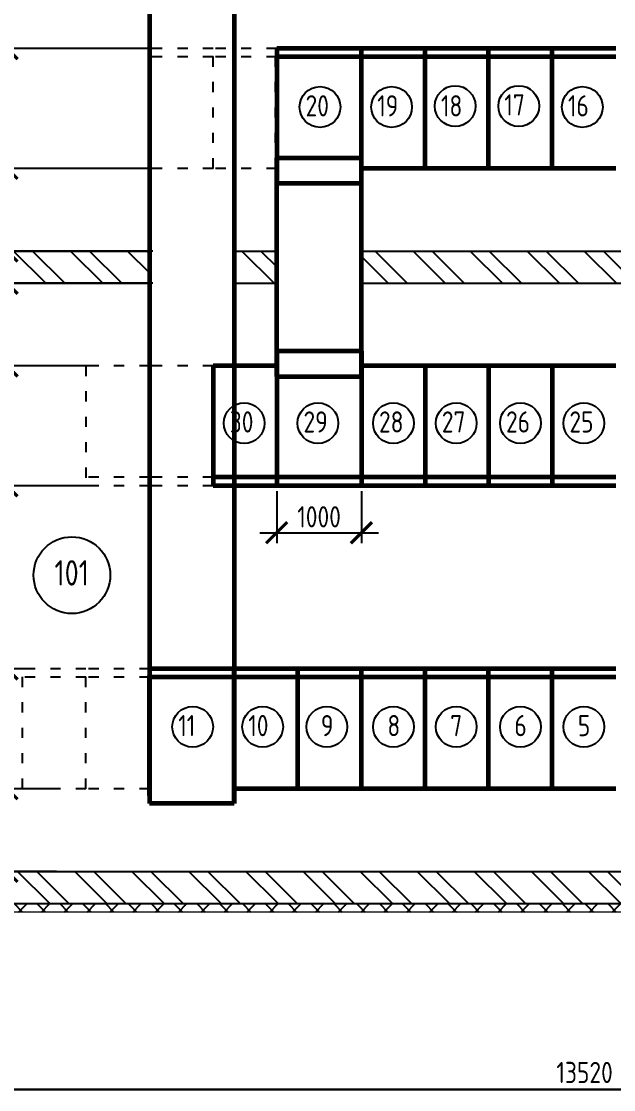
# Model space of a CAD drawing. Extents: x 16310088 to 16425637, y -218501 to -177893.
# Drawn here: x 16318370 to 16325357, y -197627 to -185021 of the extents above; entities that cross this region are included whole.
import ezdxf

# ---------------------------------------------------------------- set-up
doc = ezdxf.new("R2010")
doc.units = 0
doc.linetypes.add('ACAD_ISO03W100', pattern=[30, 12, -18])
doc.layers.get('0').update_dxf_attribs({"color": 250})
doc.layers.get('Defpoints').update_dxf_attribs({"color": 250})
doc.layers.add('Размеры', color=250, linetype='Continuous', lineweight=15)
doc.layers.add('эл_оборудование', color=7, linetype='Continuous', lineweight=18)
doc.styles.add('GOST 2.304', font='CS_Gost2304.shx')
doc.dimstyles.new('SPDS', dxfattribs={"dimscale": 100, "dimtxt": 2.5, "dimasz": 2.5, "dimexe": 1.25, "dimexo": 0.625, "dimtad": 1, "dimdec": 0, "dimrnd": 0.001, "dimtxsty": 'GOST 2.304', "dimblk": 'ARCHTICK', "dimblk1": 'ARCHTICK', "dimblk2": 'ARCHTICK', "dimcen": 2.5, "dimdle": 2, "dimadec": 0, "dimazin": 2, "dimtfac": 0.75, "dimtdec": 4, "dimtmove": 1, "dimatfit": 3, "dimfxl": 1, "dimtolj": 1, "dimarcsym": 1})

# ---------------------------------------------------------------- blocks, each defined once
blk = doc.blocks.new('_ArchTick')
at = {"color": 0, "linetype": 'ByBlock', "const_width": 0.15}
blk.add_lwpolyline([(-0.5, -0.5), (0.5, 0.5)], dxfattribs=at)
blk = doc.blocks.new('*D301')
at = {"layer": 'Defpoints', "color": 0, "lineweight": -3, "ltscale": 100, "transparency": 16777216}
for p in [(16321381.94947047, -190503.2460150864), (16322381.94947047, -190503.2460150864), (16322381.94947047, -191054.9397043657)]:
    blk.add_point(p, dxfattribs=at)
at = {"layer": 'эл_оборудование', "color": 0, "lineweight": -2, "ltscale": 100, "transparency": 16777216}
for p, q in [((16321381.94947047, -190565.7460150864), (16321381.94947047, -191179.9397043657)), ((16322381.94947047, -190565.7460150864), (16322381.94947047, -191179.9397043657)), ((16321181.94947047, -191054.9397043657), (16322581.94947047, -191054.9397043657))]:
    blk.add_line(p, q, dxfattribs=at)
at = {"layer": 'эл_оборудование', "color": 0, "lineweight": -2, "ltscale": 100, "transparency": 16777216, "xscale": 250, "yscale": 250, "zscale": 250, "rotation": 180}
blk.add_blockref('_ArchTick', (16321381.94947047, -191054.9397043657), dxfattribs=at)
at = {"layer": 'эл_оборудование', "color": 0, "lineweight": -2, "ltscale": 100, "transparency": 16777216, "xscale": 250, "yscale": 250, "zscale": 250}
blk.add_blockref('_ArchTick', (16322381.94947047, -191054.9397043657), dxfattribs=at)
at = {"layer": 'эл_оборудование', "color": 0, "ltscale": 100, "transparency": 16777216, "insert": (16321881.94947047, -190867.4397043657), "char_height": 250, "attachment_point": 5, "style": 'GOST 2.304'}
blk.add_mtext('\\A1;1000', dxfattribs=at)
blk = doc.blocks.new('*D295')
at = {"layer": 'Defpoints', "color": 0, "lineweight": 30, "ltscale": 100, "transparency": 16777216}
for p in [(20736.48868222278, 17235.61771945806), (7216.500817420194, 1500.000076427008), (20736.48868222278, 1500.000073813018)]:
    blk.add_point(p, dxfattribs=at)
at = {"layer": 'Размеры', "color": 0, "lineweight": -2, "ltscale": 100, "transparency": 16777216}
for p, q in [((20736.48868222278, 17173.11771945807), (20736.48868222278, 1375.000073813018)), ((7016.500817420194, 1500.000073813018), (20936.48868222278, 1500.000073813018)), ((7216.500817420194, 1437.500076427008), (7216.500817420194, 1375.000073813018))]:
    blk.add_line(p, q, dxfattribs=at)
at = {"layer": 'Размеры', "color": 0, "lineweight": -2, "ltscale": 100, "transparency": 16777216, "xscale": 250, "yscale": 250, "zscale": 250, "rotation": 180}
blk.add_blockref('_ArchTick', (7216.500817420194, 1500.000073813018), dxfattribs=at)
at = {"layer": 'Размеры', "color": 0, "lineweight": -2, "ltscale": 100, "transparency": 16777216, "xscale": 250, "yscale": 250, "zscale": 250}
blk.add_blockref('_ArchTick', (20736.48868222278, 1500.000073813018), dxfattribs=at)
at = {"layer": 'Размеры', "color": 0, "ltscale": 100, "transparency": 16777216, "insert": (14739.39229715732, 1702.360322028008), "char_height": 250, "attachment_point": 5, "style": 'GOST 2.304'}
blk.add_mtext('\\A1;13520', dxfattribs=at)
blk = doc.blocks.new('*D303')
at = {"layer": 'Defpoints', "color": 0, "lineweight": -3, "ltscale": 100, "transparency": 16777216}
for p in [(16318519.488522, -183181.0487081759), (16318200.20244203, -185341.0487078239), (16320019.488522, -185341.0487078239)]:
    blk.add_point(p, dxfattribs=at)
at = {"layer": 'эл_оборудование', "color": 0, "lineweight": -2, "ltscale": 100, "transparency": 16777216}
for p, q in [((16318200.20244203, -182981.048708176), (16318200.20244203, -185541.0487078239)), ((16318456.988522, -183181.048708176), (16318075.20244203, -183181.048708176)), ((16319956.988522, -185341.0487078239), (16318075.20244203, -185341.0487078239))]:
    blk.add_line(p, q, dxfattribs=at)
at = {"layer": 'эл_оборудование', "color": 0, "lineweight": -2, "ltscale": 100, "transparency": 16777216, "xscale": 250, "yscale": 250, "zscale": 250}
for p, rotation in [((16318200.20244203, -183181.048708176), 90), ((16318200.20244203, -185341.0487078239), 270)]:
    blk.add_blockref('_ArchTick', p, dxfattribs=dict(at, rotation=rotation))
at = {"layer": 'эл_оборудование', "color": 0, "ltscale": 100, "transparency": 16777216, "insert": (16318003.01986328, -184261.0487080045), "char_height": 250, "attachment_point": 5, "rotation": 90, "style": 'GOST 2.304'}
blk.add_mtext('\\A1;2160', dxfattribs=at)
blk = doc.blocks.new('*D308')
at = {"layer": 'Defpoints', "color": 0, "lineweight": -3, "ltscale": 10, "transparency": 16777216}
for p in [(16319269.488522, -190501.0487125737), (16318200.20244203, -192661.0487125699), (16318519.488522, -192661.0487125699)]:
    blk.add_point(p, dxfattribs=at)
at = {"layer": 'эл_оборудование', "color": 0, "lineweight": -2, "ltscale": 10, "transparency": 16777216}
for p, q in [((16318200.20244203, -190301.0487125737), (16318200.20244203, -192861.0487125699)), ((16319206.988522, -190501.0487125737), (16318075.20244203, -190501.0487125737)), ((16318456.988522, -192661.0487125699), (16318075.20244203, -192661.0487125699))]:
    blk.add_line(p, q, dxfattribs=at)
at = {"layer": 'эл_оборудование', "color": 0, "lineweight": -2, "ltscale": 10, "transparency": 16777216, "xscale": 250, "yscale": 250, "zscale": 250}
for p, rotation in [((16318200.20244203, -190501.0487125737), 90), ((16318200.20244203, -192661.0487125699), 270)]:
    blk.add_blockref('_ArchTick', p, dxfattribs=dict(at, rotation=rotation))
at = {"layer": 'эл_оборудование', "color": 0, "lineweight": 25, "ltscale": 10, "transparency": 16777216, "insert": (16318003.01986328, -191581.0487125764), "char_height": 250, "attachment_point": 5, "rotation": 90, "style": 'GOST 2.304'}
blk.add_mtext('\\A1;2160', dxfattribs=at)
blk = doc.blocks.new('*D309')
at = {"layer": 'Defpoints', "color": 0, "lineweight": -3, "ltscale": 100, "transparency": 16777216}
for p in [(16319981.94947149, -188111.0487169706), (16318200.20244203, -189086.0487125737), (16319269.488522, -189086.0487125737)]:
    blk.add_point(p, dxfattribs=at)
at = {"layer": 'эл_оборудование', "color": 0, "lineweight": -2, "ltscale": 100, "transparency": 16777216}
for p, q in [((16318200.20244203, -187911.0487169706), (16318200.20244203, -189286.0487125737)), ((16319919.44947149, -188111.0487169706), (16318075.20244203, -188111.0487169706)), ((16319206.988522, -189086.0487125737), (16318075.20244203, -189086.0487125737))]:
    blk.add_line(p, q, dxfattribs=at)
at = {"layer": 'эл_оборудование', "color": 0, "lineweight": -2, "ltscale": 100, "transparency": 16777216, "xscale": 250, "yscale": 250, "zscale": 250}
for p, rotation in [((16318200.20244203, -188111.0487169706), 90), ((16318200.20244203, -189086.0487125737), 270)]:
    blk.add_blockref('_ArchTick', p, dxfattribs=dict(at, rotation=rotation))
at = {"layer": 'эл_оборудование', "color": 0, "lineweight": 25, "ltscale": 100, "transparency": 16777216, "insert": (16318005.46819005, -188598.3219584512), "char_height": 250, "attachment_point": 5, "rotation": 90, "style": 'GOST 2.304'}
blk.add_mtext('\\A1;975', dxfattribs=at)
blk = doc.blocks.new('*D311')
at = {"layer": 'Defpoints', "color": 0, "lineweight": -3, "ltscale": 10, "transparency": 16777216}
for p in [(16318831.988522, -194076.0487125699), (16318200.20244203, -195051.04871257), (16318848.1424673, -195051.0487125699)]:
    blk.add_point(p, dxfattribs=at)
at = {"layer": 'эл_оборудование', "color": 0, "lineweight": -2, "ltscale": 10, "transparency": 16777216}
for p, q in [((16318200.20244203, -193876.04871257), (16318200.20244203, -195251.0487125699)), ((16318769.488522, -194076.0487125699), (16318075.20244203, -194076.0487125699)), ((16318785.64246731, -195051.0487125699), (16318075.20244203, -195051.04871257))]:
    blk.add_line(p, q, dxfattribs=at)
at = {"layer": 'эл_оборудование', "color": 0, "lineweight": -2, "ltscale": 10, "transparency": 16777216, "xscale": 250, "yscale": 250, "zscale": 250}
for p, rotation in [((16318200.20244203, -194076.0487125699), 90), ((16318200.20244203, -195051.04871257), 270)]:
    blk.add_blockref('_ArchTick', p, dxfattribs=dict(at, rotation=rotation))
at = {"layer": 'эл_оборудование', "color": 0, "lineweight": 25, "ltscale": 10, "transparency": 16777216, "insert": (16318005.46819005, -194563.5487125699), "char_height": 250, "attachment_point": 5, "rotation": 90, "style": 'GOST 2.304'}
blk.add_mtext('\\A1;975', dxfattribs=at)
blk = doc.blocks.new('*D317')
at = {"layer": 'Defpoints', "color": 0, "lineweight": -3, "ltscale": 100, "transparency": 16777216}
for p in [(16319989.09199134, -185341.0487078239), (16318200.20244203, -186756.0487078239), (16320019.488522, -186756.0487078239)]:
    blk.add_point(p, dxfattribs=at)
at = {"layer": 'эл_оборудование', "color": 0, "lineweight": -2, "ltscale": 100, "transparency": 16777216}
for p, q in [((16318200.20244203, -185141.0487078239), (16318200.20244203, -186956.0487078239)), ((16319926.59199134, -185341.0487078239), (16318075.20244203, -185341.0487078239)), ((16319956.988522, -186756.0487078239), (16318075.20244203, -186756.0487078239))]:
    blk.add_line(p, q, dxfattribs=at)
at = {"layer": 'эл_оборудование', "color": 0, "lineweight": -2, "ltscale": 100, "transparency": 16777216, "xscale": 250, "yscale": 250, "zscale": 250}
for p, rotation in [((16318200.20244203, -185341.0487078239), 90), ((16318200.20244203, -186756.0487078239), 270)]:
    blk.add_blockref('_ArchTick', p, dxfattribs=dict(at, rotation=rotation))
at = {"layer": 'эл_оборудование', "color": 0, "ltscale": 100, "transparency": 16777216, "insert": (16318007.52477249, -186048.5487078238), "char_height": 250, "attachment_point": 5, "rotation": 90, "style": 'GOST 2.304'}
blk.add_mtext('\\A1;1415', dxfattribs=at)
blk = doc.blocks.new('*D318')
at = {"layer": 'Defpoints', "color": 0, "lineweight": -3, "ltscale": 100, "transparency": 16777216}
for p in [(16320019.488522, -186756.0487078239), (16318200.20244203, -187731.0487078295), (16319981.94947048, -187731.0487078295)]:
    blk.add_point(p, dxfattribs=at)
at = {"layer": 'эл_оборудование', "color": 0, "lineweight": -2, "ltscale": 100, "transparency": 16777216}
for p, q in [((16318200.20244203, -186556.0487078239), (16318200.20244203, -187931.0487078295)), ((16319956.988522, -186756.0487078239), (16318075.20244203, -186756.0487078239)), ((16319919.44947048, -187731.0487078295), (16318075.20244203, -187731.0487078295))]:
    blk.add_line(p, q, dxfattribs=at)
at = {"layer": 'эл_оборудование', "color": 0, "lineweight": -2, "ltscale": 100, "transparency": 16777216, "xscale": 250, "yscale": 250, "zscale": 250}
for p, rotation in [((16318200.20244203, -186756.0487078239), 90), ((16318200.20244203, -187731.0487078295), 270)]:
    blk.add_blockref('_ArchTick', p, dxfattribs=dict(at, rotation=rotation))
at = {"layer": 'эл_оборудование', "color": 0, "lineweight": 25, "ltscale": 100, "transparency": 16777216, "insert": (16318005.46819006, -187243.5487078266), "char_height": 250, "attachment_point": 5, "rotation": 90, "style": 'GOST 2.304'}
blk.add_mtext('\\A1;975', dxfattribs=at)
blk = doc.blocks.new('*D321')
at = {"layer": 'Defpoints', "color": 0, "lineweight": -3, "ltscale": 100, "transparency": 16777216}
for p in [(16319269.488522, -189086.0487125737), (16318200.20244203, -190501.0487125737), (16319294.72728647, -190501.0487125737)]:
    blk.add_point(p, dxfattribs=at)
at = {"layer": 'эл_оборудование', "color": 0, "lineweight": -2, "ltscale": 100, "transparency": 16777216}
for p, q in [((16318200.20244203, -188886.0487125737), (16318200.20244203, -190701.0487125737)), ((16319206.988522, -189086.0487125737), (16318075.20244203, -189086.0487125737)), ((16319232.22728647, -190501.0487125737), (16318075.20244203, -190501.0487125737))]:
    blk.add_line(p, q, dxfattribs=at)
at = {"layer": 'эл_оборудование', "color": 0, "lineweight": -2, "ltscale": 100, "transparency": 16777216, "xscale": 250, "yscale": 250, "zscale": 250}
for p, rotation in [((16318200.20244203, -189086.0487125737), 90), ((16318200.20244203, -190501.0487125737), 270)]:
    blk.add_blockref('_ArchTick', p, dxfattribs=dict(at, rotation=rotation))
at = {"layer": 'эл_оборудование', "color": 0, "ltscale": 100, "transparency": 16777216, "insert": (16318007.52477249, -189793.5487125736), "char_height": 250, "attachment_point": 5, "rotation": 90, "style": 'GOST 2.304'}
blk.add_mtext('\\A1;1415', dxfattribs=at)
blk = doc.blocks.new('*D322')
at = {"layer": 'Defpoints', "color": 0, "lineweight": -3, "ltscale": 100, "transparency": 16777216}
for p in [(16318519.488522, -192661.0487125699), (16318200.20244203, -194076.0487125699), (16318544.72728647, -194076.0487125699)]:
    blk.add_point(p, dxfattribs=at)
at = {"layer": 'эл_оборудование', "color": 0, "lineweight": -2, "ltscale": 100, "transparency": 16777216}
for p, q in [((16318200.20244203, -192461.0487125699), (16318200.20244203, -194276.0487125699)), ((16318456.988522, -192661.0487125699), (16318075.20244203, -192661.0487125699)), ((16318482.22728647, -194076.0487125699), (16318075.20244203, -194076.0487125699))]:
    blk.add_line(p, q, dxfattribs=at)
at = {"layer": 'эл_оборудование', "color": 0, "lineweight": -2, "ltscale": 100, "transparency": 16777216, "xscale": 250, "yscale": 250, "zscale": 250}
for p, rotation in [((16318200.20244203, -192661.0487125699), 90), ((16318200.20244203, -194076.0487125699), 270)]:
    blk.add_blockref('_ArchTick', p, dxfattribs=dict(at, rotation=rotation))
at = {"layer": 'эл_оборудование', "color": 0, "ltscale": 100, "transparency": 16777216, "insert": (16318007.52477249, -193368.5487125699), "char_height": 250, "attachment_point": 5, "rotation": 90, "style": 'GOST 2.304'}
blk.add_mtext('\\A1;1415', dxfattribs=at)
blk = doc.blocks.new('A$C00E11603')
at = {"layer": 'эл_оборудование', "lineweight": 25, "ltscale": 100}
for centre in [(2011.031947506592, -4440.755375712877), (2856.120012164116, -4440.755375712877), (3606.120012158528, -4429.670656088506), (4356.120012158528, -4429.670656088506), (5106.120012154803, -4440.755375712877), (1116.368523754179, -8171.041205830523), (1986.555047996342, -8171.041205830523), (2876.791157621891, -8171.041205830523), (3618.625816762448, -8171.041205830523), (4375.79251178354, -8171.041205830523), (5123.984356533735, -8171.041205830523), (508.3799489513038, -11754.19118113257), (1334.69901593402, -11754.19118113257), (2091.923242047429, -11754.19118113257), (2876.791157621891, -11754.19118113257), (3618.625816762448, -11754.19118113257), (4375.79251178354, -11754.19118113257), (5123.984356533735, -11754.19118113257)]:
    blk.add_circle(centre, 240.3096947073937, dxfattribs=at)
at = {"layer": 'эл_оборудование', "lineweight": 25, "ltscale": 100, "style": 'GOST 2.304'}
for s, p in [('20', (1840.851212393492, -4551.521717117867)), ('19', (2685.939277051017, -4551.521717117867)), ('18', (3437.721270482987, -4551.521717117867)), ('17', (4185.939277045428, -4540.436997493496)), ('16', (4935.939277041704, -4551.521717117867)), ('30', (946.18778864108, -8281.807547235512)), ('29', (1816.374312883243, -8281.807547235512)), ('28', (2706.610422508791, -8281.807547235512)), ('27', (3448.445081649349, -8281.807547235512)), ('26', (4205.611776670441, -8281.807547235512)), ('25', (4953.803621420637, -8281.807547235512)), ('11', (338.1992138382047, -11864.95752253756)), ('10', (1164.518280820921, -11864.95752253756)), ('9', (2021.098701925948, -11864.95752253756)), ('8', (2805.96661750041, -11864.95752253756)), ('7', (3547.801276640967, -11864.95752253756)), ('6', (4304.967971662059, -11864.95752253756)), ('5', (5053.159816412255, -11864.95752253756))]:
    blk.add_text(s, height=250, dxfattribs=at).set_placement(p)
blk = doc.blocks.new('A$C266D59E8')
at = {"lineweight": 25, "ltscale": 100}
h = blk.add_hatch(dxfattribs=at)
h.set_pattern_fill('ANSI32', color=256, scale=50, angle=90, style=0)
h.set_pattern_definition([(135, (266012.6065597983, -721551.885721437), (-336.7596045400933, -336.7596045400933), []), (135, (266012.6065597983, -721327.379221437), (-336.7596045400933, -336.7596045400933), [])])
h.paths.add_polyline_path([(9606.486754378016, 11015.6177168485), (9606.486754378126, 11395.6177219589), (7466.500818452797, 11395.6177219589), (7466.500818452797, 11015.6177168485)])
h.paths.add_polyline_path([(12106.48675437728, 11395.6177219589), (12106.486754377, 11015.6177168485), (20486.2475890643, 11015.6177168485), (20486.2475890643, 11395.6177219589)])
h.paths.add_polyline_path([(11106.486754377, 11015.6177168485), (11106.48675437727, 11395.6177219589), (10606.48675437716, 11395.6177219589), (10606.48675437711, 11015.6177168485)])
h = blk.add_hatch(dxfattribs=at)
h.set_pattern_fill('ANSI37', color=256, scale=60, angle=90, style=0)
h.set_pattern_definition([(135, (-97323.8589411904, 68377.45597463031), (-134.7038418160373, -134.7038418160373), []), (225, (-97323.8589411904, 68377.45597463031), (134.7038418160373, -134.7038418160373), [])])
h.paths.add_polyline_path([(7736.325413033599, 3595.617717214743), (7736.325413044193, 3695.617717214743), (7356.325414468301, 3695.617717214743), (6836.500819028122, 3695.617717214743), (6836.500819028122, 4075.617715612053), (6736.500819028122, 4075.617716471316), (6736.500819028122, 3595.617717214743)])
h.paths.add_polyline_path([(6836.500819641631, 6575.617716202747), (6736.500819028122, 6575.617716202747), (6736.500819028122, 4075.617716471316), (6836.500819028122, 4075.617715612053)])
h.paths.add_polyline_path([(16959.57360050863, 3595.617717214743), (16959.57360050863, 3695.617718080775), (7736.325413044193, 3695.617717214743), (7736.325413033599, 3595.617717214743)])
h = blk.add_hatch(dxfattribs=at)
h.set_pattern_fill('ANSI32', color=256, scale=50, angle=90, style=0)
h.set_pattern_definition([(135, (-309694.0311443361, 130435.5575143392), (-336.7596045400933, -336.7596045400933), []), (135, (-309694.0311443361, 130660.0640143392), (-336.7596045400933, -336.7596045400933), [])])
h.paths.add_polyline_path([(6836.500818755128, 6575.617717211018), (6836.500819028122, 3695.617717214743), (16955.70595209411, 3695.617718097897), (16955.70595209411, 4075.617717816619), (7216.500817402266, 4075.617715612053), (7216.500817412977, 4825.617715964094), (7211.523575674858, 4825.617715964094), (7211.523575674858, 5275.617715964094), (7216.500817437657, 6575.617717211018)])
for p, q in [((7216.500817505992, 11395.6177219589), (9606.486754378127, 11395.6177219589)), ((10606.48675437716, 11395.6177219589), (11106.48675437728, 11395.6177219589)), ((12106.48675437727, 11395.6177219589), (20716.50081760413, 11395.6177219589)), ((7216.500817500521, 11015.61771720915), (9606.486754378018, 11015.61771720915)), ((10606.48675437711, 11015.61771720915), (11106.486754377, 11015.61771720915)), ((12106.486754377, 11015.61771720915), (20716.50081760413, 11015.61771720915)), ((7216.500817604129, 4075.617715612053), (19216.50081760413, 4075.617718328373)), ((6836.500819028122, 3695.617717214743), (19596.50081760413, 3695.617718328373))]:
    blk.add_line(p, q, dxfattribs=at)
at = {"layer": 'Размеры', "ltscale": 100}
blk.add_lwpolyline([(19686.32541430229, 3595.617717214743), (19686.32541430229, 3595.617717214743), (6736.500819028122, 3595.617717214743)], dxfattribs=at)
dim = blk.add_linear_dim(base=(20736.48868222278, 1500.000073813018), p1=(7216.500817420194, 1500.000076427008), p2=(20736.48868222278, 17235.61771945806), dimstyle='SPDS', dxfattribs=at)
dim.commit()
dim.dimension.update_dxf_attribs({"geometry": '*D295', "text_midpoint": (14739.39229715732, 1500.000073758187), "dimtype": 128})

msp = doc.modelspace()

# ---------------------------------------------------------------- linework, layer by layer
at = {"layer": 'эл_оборудование', "lineweight": 60, "ltscale": 100}
for p, q in [((16319881.94947047, -181591.048712091), (16319881.94947047, -194251.0487124356)), ((16320881.94947047, -181591.0487120912), (16320881.94947047, -194251.0487124357)), ((16320881.94947047, -181591.0487120912), (16320881.94947047, -194251.0487124357)), ((16322381.94947046, -185341.048707686), (16321381.94947047, -185341.048707686)), ((16321381.94947047, -185341.048707686), (16321381.94947047, -186931.048707686)), ((16323131.94947047, -185341.048707686), (16322381.94947046, -185341.048707686)), ((16322381.94947046, -186931.048707686), (16322381.94947046, -185341.048707686)), ((16322381.94947046, -186756.048707686), (16322381.94947047, -185341.048707686)), ((16322381.94947046, -186756.048707686), (16322381.94947047, -185341.048707686)), ((16322381.94947046, -186756.048707686), (16322381.94947047, -185341.048707686)), ((16322381.94947046, -186756.048707686), (16322381.94947046, -185341.048707686)), ((16323131.94947046, -186756.048707686), (16323131.94947047, -185341.048707686)), ((16323131.94947046, -186756.048707686), (16323131.94947047, -185341.048707686)), ((16323131.94947046, -186756.048707686), (16323131.94947047, -185341.048707686)), ((16323131.94947047, -186756.048707686), (16323131.94947047, -185341.048707686)), ((16323881.94947047, -185341.048707686), (16323131.94947047, -185341.048707686)), ((16323881.94947047, -186756.048707686), (16323881.94947047, -185341.048707686)), ((16323881.94947047, -186756.048707686), (16323881.94947047, -185341.048707686)), ((16323881.94947047, -186756.048707686), (16323881.94947047, -185341.048707686)), ((16324631.94947047, -185341.048707686), (16323881.94947047, -185341.048707686)), ((16324631.94947047, -186756.048707686), (16324631.94947047, -185341.048707686)), ((16324631.94947047, -186756.048707686), (16324631.94947047, -185341.048707686)), ((16324631.94947047, -186756.048707686), (16324631.94947047, -185341.048707686)), ((16324631.94947047, -186756.048707686), (16324631.94947047, -185341.048707686)), ((16325381.94947047, -185341.048707686), (16324631.94947047, -185341.048707686)), ((16322381.94947046, -185441.048707686), (16321381.94947047, -185441.048707686)), ((16323131.94947047, -185441.048707686), (16322381.94947046, -185441.048707686)), ((16323881.94947047, -185441.048707686), (16323131.94947047, -185441.048707686)), ((16324631.94947047, -185441.048707686), (16323881.94947047, -185441.048707686)), ((16325381.94947047, -185441.048707686), (16324631.94947047, -185441.048707686)), ((16321381.94947047, -186631.0487076861), (16322381.94947046, -186631.0487076861)), ((16321381.94947047, -189211.0487124358), (16321381.94947047, -186631.048707686)), ((16322381.94947046, -189211.0487124366), (16322381.94947046, -186631.0487076868)), ((16323131.94947046, -186756.048707686), (16322381.94947046, -186756.048707686)), ((16323881.94947047, -186756.048707686), (16323131.94947047, -186756.048707686)), ((16324131.94947046, -186756.048707686), (16323131.94947046, -186756.048707686)), ((16324631.94947047, -186756.048707686), (16323881.94947047, -186756.048707686)), ((16325381.94947046, -186756.048707686), (16324631.94947047, -186756.048707686)), ((16321381.94947047, -186931.048707686), (16322381.94947046, -186931.048707686)), ((16322381.94947047, -188911.0487124358), (16321381.94947047, -188911.0487124358)), ((16321381.94947047, -188911.0487124358), (16321381.94947047, -190501.0487124357)), ((16322381.94947047, -188911.0487124358), (16322381.94947047, -190501.0487124357)), ((16320631.94947047, -189086.0487124357), (16320631.94947047, -190488.408949006)), ((16320631.94947047, -189086.0487124357), (16320631.94947047, -190488.408949006)), ((16321381.94947047, -189086.0487124357), (16320631.94947047, -189086.0487124357)), ((16320631.94947047, -189086.0487124357), (16320631.94947047, -190488.408949006)), ((16320631.94947047, -189086.0487124357), (16320631.94947047, -190488.408949006)), ((16320631.94947047, -189086.0487124357), (16320631.94947047, -190488.408949006)), ((16323131.94947047, -189086.0487124357), (16322381.94947047, -189086.0487124357)), ((16323131.94947047, -189086.0487124357), (16323131.94947047, -190501.0487124357)), ((16323131.94947047, -189086.0487124357), (16323131.94947047, -190501.0487124357)), ((16323881.94947047, -189086.0487124357), (16323131.94947047, -189086.0487124357)), ((16323131.94947047, -189086.0487124357), (16323131.94947047, -190501.0487124357)), ((16323131.94947047, -189086.0487124357), (16323131.94947047, -190501.0487124357)), ((16323131.94947047, -189086.0487124357), (16323131.94947047, -190501.0487124357)), ((16323131.94947047, -189086.0487124357), (16323131.94947047, -190501.0487124357)), ((16323131.94947047, -189086.0487124357), (16323131.94947047, -190501.0487124357)), ((16323131.94947047, -189086.0487124357), (16323131.94947047, -190501.0487124357)), ((16323881.94947047, -189086.0487124357), (16323881.94947047, -190501.0487124357)), ((16323881.94947047, -189086.0487124357), (16323881.94947047, -190501.0487124357)), ((16324631.94947047, -189086.0487124357), (16323881.94947047, -189086.0487124357)), ((16323881.94947047, -189086.0487124357), (16323881.94947047, -190501.0487124357)), ((16323881.94947047, -189086.0487124357), (16323881.94947047, -190501.0487124357)), ((16323881.94947047, -189086.0487124357), (16323881.94947047, -190501.0487124357)), ((16323881.94947047, -189086.0487124357), (16323881.94947047, -190501.0487124357)), ((16324631.94947047, -189086.0487124357), (16324631.94947047, -190501.0487124357)), ((16324631.94947047, -189086.0487124357), (16324631.94947047, -190501.0487124357)), ((16325381.94947047, -189086.0487124357), (16324631.94947047, -189086.0487124357)), ((16324631.94947047, -189086.0487124357), (16324631.94947047, -190501.0487124357)), ((16324631.94947047, -189086.0487124357), (16324631.94947047, -190501.0487124357)), ((16324631.94947047, -189086.0487124357), (16324631.94947047, -190501.0487124357)), ((16324631.94947047, -189086.0487124357), (16324631.94947047, -190501.0487124357)), ((16321381.94947047, -189211.0487124358), (16322381.94947047, -189211.0487124358)), ((16321381.94947047, -190401.0487124358), (16320631.94947047, -190401.0487124358)), ((16322381.94947047, -190401.0487124358), (16321381.94947047, -190401.0487124358)), ((16323131.94947047, -190401.0487124358), (16322381.94947047, -190401.0487124358)), ((16323881.94947047, -190401.0487124358), (16323131.94947047, -190401.0487124358)), ((16324631.94947047, -190401.0487124358), (16323881.94947047, -190401.0487124358)), ((16325381.94947047, -190401.0487124358), (16324631.94947047, -190401.0487124358)), ((16321381.94947047, -190501.0487124357), (16320631.94947047, -190501.0487124357)), ((16322381.94947047, -190501.0487124357), (16321381.94947047, -190501.0487124357)), ((16323131.94947047, -190501.0487124357), (16322381.94947047, -190501.0487124357)), ((16323881.94947047, -190501.0487124357), (16323131.94947047, -190501.0487124357)), ((16324631.94947047, -190501.0487124357), (16323881.94947047, -190501.0487124357)), ((16325381.94947047, -190501.0487124357), (16324631.94947047, -190501.0487124357)), ((16320881.94947047, -192661.048712432), (16319881.94947047, -192661.048712432)), ((16319881.94947047, -192661.048712432), (16319881.94947046, -194251.048712432)), ((16320881.94947047, -194076.048712432), (16320881.94947047, -192661.048712432)), ((16320881.94947047, -194001.0487124302), (16320881.94947047, -192661.048712432)), ((16320881.94947047, -194076.048712432), (16320881.94947047, -192661.048712432)), ((16320881.94947047, -194251.048712432), (16320881.94947047, -192661.048712432)), ((16321631.94947047, -192661.048712432), (16320881.94947047, -192661.048712432)), ((16322381.94947047, -192661.048712432), (16321631.94947047, -192661.048712432)), ((16321631.94947047, -194076.048712432), (16321631.94947047, -192661.048712432)), ((16321631.94947047, -194076.048712432), (16321631.94947047, -192661.048712432)), ((16321631.94947047, -194076.048712432), (16321631.94947047, -192661.048712432)), ((16321631.94947047, -194076.048712432), (16321631.94947047, -192661.048712432)), ((16323131.94947047, -192661.048712432), (16322381.94947047, -192661.048712432)), ((16322381.94947047, -194076.048712432), (16322381.94947047, -192661.048712432)), ((16322381.94947047, -194076.048712432), (16322381.94947047, -192661.048712432)), ((16322381.94947047, -194076.048712432), (16322381.94947047, -192661.048712432)), ((16322381.94947047, -194076.048712432), (16322381.94947047, -192661.048712432)), ((16323131.94947047, -194076.048712432), (16323131.94947047, -192661.048712432)), ((16323131.94947047, -194076.048712432), (16323131.94947047, -192661.048712432)), ((16323131.94947047, -194076.048712432), (16323131.94947047, -192661.048712432)), ((16323131.94947047, -194076.048712432), (16323131.94947047, -192661.048712432)), ((16323881.94947047, -192661.048712432), (16323131.94947047, -192661.048712432)), ((16323881.94947047, -194076.048712432), (16323881.94947047, -192661.048712432)), ((16323881.94947047, -194076.048712432), (16323881.94947047, -192661.048712432)), ((16323881.94947047, -194076.048712432), (16323881.94947047, -192661.048712432)), ((16324631.94947047, -192661.048712432), (16323881.94947047, -192661.048712432)), ((16324631.94947047, -194076.048712432), (16324631.94947047, -192661.048712432)), ((16324631.94947047, -194076.048712432), (16324631.94947047, -192661.048712432)), ((16324631.94947047, -194076.048712432), (16324631.94947047, -192661.048712432)), ((16324631.94947047, -194076.048712432), (16324631.94947047, -192661.048712432)), ((16325381.94947047, -192661.048712432), (16324631.94947047, -192661.048712432)), ((16319881.94947047, -194156.0963050608), (16319881.94947047, -192741.0963050608)), ((16319881.94947047, -194156.0963050608), (16319881.94947047, -192741.0963050608)), ((16320881.94947047, -192761.048712432), (16319881.94947047, -192761.048712432)), ((16321631.94947047, -192761.048712432), (16320881.94947047, -192761.048712432)), ((16322381.94947047, -192761.048712432), (16321631.94947047, -192761.048712432)), ((16323131.94947047, -192761.048712432), (16322381.94947047, -192761.048712432)), ((16323881.94947047, -192761.048712432), (16323131.94947047, -192761.048712432)), ((16324631.94947047, -192761.048712432), (16323881.94947047, -192761.048712432)), ((16325381.94947047, -192761.048712432), (16324631.94947047, -192761.048712432)), ((16321631.94947047, -194076.048712432), (16320881.94947047, -194076.048712432)), ((16322381.94947047, -194076.048712432), (16321631.94947047, -194076.048712432)), ((16323131.94947047, -194076.048712432), (16322381.94947047, -194076.048712432)), ((16323881.94947047, -194076.048712432), (16323131.94947047, -194076.048712432)), ((16324631.94947047, -194076.048712432), (16323881.94947047, -194076.048712432)), ((16325381.94947047, -194076.048712432), (16324631.94947047, -194076.048712432)), ((16320881.94947047, -194251.048712432), (16319881.94947047, -194251.048712432))]:
    msp.add_line(p, q, dxfattribs=at)
at = {"layer": 'эл_оборудование', "linetype": 'ACAD_ISO03W100', "lineweight": 25, "ltscale": 10}
for p, q in [((16320631.94947047, -185341.048707686), (16319881.94947046, -185341.048707686)), ((16319881.94947046, -186756.048707686), (16319881.94947046, -185341.048707686)), ((16320631.94947047, -186756.048707686), (16320631.94947047, -185341.048707686)), ((16321381.94947047, -185341.048707686), (16320631.94947046, -185341.048707686)), ((16320631.94947047, -185441.048707686), (16319881.94947046, -185441.048707686)), ((16321381.94947047, -185441.048707686), (16320631.94947046, -185441.048707686)), ((16320631.94947047, -186756.048707686), (16319881.94947047, -186756.048707686)), ((16321381.94947046, -186756.048707686), (16320631.94947046, -186756.048707686)), ((16319881.94947047, -189086.0487124357), (16319131.94947047, -189086.0487124357)), ((16319131.94947047, -189086.0487124357), (16319131.94947047, -190501.0487124357)), ((16320631.94947047, -189086.0487124357), (16319881.94947047, -189086.0487124357)), ((16319881.94947047, -189086.0487124357), (16319881.94947047, -190501.0487124357)), ((16319881.94947047, -190401.0487124358), (16319131.94947047, -190401.0487124358)), ((16320631.94947047, -190401.0487124358), (16319881.94947047, -190401.0487124358)), ((16319881.94947047, -190501.0487124357), (16319131.94947047, -190501.0487124357)), ((16320631.94947047, -190501.0487124357), (16319881.94947047, -190501.0487124357)), ((16319131.94947047, -192661.048712432), (16318381.94947047, -192661.048712432)), ((16318381.94947047, -194076.048712432), (16318381.94947047, -192661.048712432)), ((16319881.94947047, -192661.048712432), (16319131.94947047, -192661.048712432)), ((16319131.94947047, -194076.048712432), (16319131.94947047, -192661.048712432)), ((16319131.94947047, -194076.048712432), (16319131.94947047, -192661.048712432)), ((16319131.94947047, -194076.048712432), (16319131.94947047, -192661.048712432)), ((16319131.94947047, -194076.048712432), (16319131.94947047, -192661.048712432)), ((16319131.94947047, -194076.048712432), (16319131.94947047, -192661.048712432)), ((16319131.94947047, -192761.048712432), (16318381.94947047, -192761.048712432)), ((16319881.94947047, -192761.048712432), (16319131.94947047, -192761.048712432)), ((16319131.94947047, -194076.048712432), (16318381.94947047, -194076.048712432)), ((16319881.94947046, -194076.048712432), (16319131.94947047, -194076.048712432))]:
    msp.add_line(p, q, dxfattribs=at)
at = {"layer": 'эл_оборудование', "linetype": 'ACAD_ISO03W100', "lineweight": 60, "ltscale": 10}
msp.add_line((16321381.94947047, -186756.048707686), (16321381.94947047, -185341.048707686), dxfattribs=at)
at = {"layer": 'эл_оборудование', "color": 1, "linetype": 'ACAD_ISO03W100', "lineweight": 25, "ltscale": 10}
msp.add_line((16319981.94946899, -186756.048707686), (16319231.94946899, -186756.048707686), dxfattribs=at)
at = {"layer": 'эл_оборудование', "linetype": 'ACAD_ISO03W100', "lineweight": 30, "ltscale": 10}
msp.add_line((16319881.94947046, -194076.048712432), (16319881.94947046, -192661.048712432), dxfattribs=at)
msp.add_line((16319881.94947046, -194076.048712432), (16319881.94947046, -192661.048712432), dxfattribs=at)
msp.add_line((16319881.94947046, -194076.048712432), (16319881.94947046, -192661.048712432), dxfattribs=at)
msp.add_line((16319881.94947046, -194076.048712432), (16319881.94947046, -192661.048712432), dxfattribs=at)
at = {"layer": 'эл_оборудование', "lineweight": 25, "ltscale": 100}
msp.add_circle((16318966.01462844, -191556.2395309749), 452.4395257303111, dxfattribs=at)

# ---------------------------------------------------------------- block references
at = {"color": 1, "lineweight": 30, "ltscale": 100}
msp.add_blockref('A$C266D59E8', (16310275.4627171, -199126.6664341797), dxfattribs=at)
at = {"color": 0, "lineweight": -3, "ltscale": 100}
msp.add_blockref('A$C00E11603', (16319881.94947047, -181591.048712091), dxfattribs=at)

# ---------------------------------------------------------------- texts
at = {"layer": 'Размеры', "ltscale": 100, "insert": (16318963.32736921, -191528.8074452316), "char_height": 300, "attachment_point": 5, "style": 'GOST 2.304'}
msp.add_mtext('\\A1;101', dxfattribs=at)

# ---------------------------------------------------------------- dimensions: what is measured, and where the dimension line sits
at = {"layer": 'эл_оборудование', "ltscale": 100}
dim = msp.add_linear_dim(base=(16318200.20244203, -185341.0487078239), p1=(16318519.48852199, -183181.0487081759), p2=(16320019.48852199, -185341.0487078238), angle=90, dimstyle='SPDS', dxfattribs=at)
dim.commit()
dim.dimension.update_dxf_attribs({"geometry": '*D303', "text_midpoint": (16318003.01986328, -184261.0487080045)})
for base, p1, p2, picture, middle in [((16318200.20244203, -186756.0487078239), (16319989.09199133, -185341.0487078238), (16320019.48852199, -186756.0487078239), '*D317', (16318200.20244202, -186048.5487078238)), ((16318200.20244203, -190501.0487125737), (16319269.48852199, -189086.0487125736), (16319294.72728646, -190501.0487125736), '*D321', (16318200.20244202, -189793.5487125736)), ((16318200.20244203, -194076.0487125699), (16318519.48852199, -192661.0487125699), (16318544.72728646, -194076.0487125699), '*D322', (16318200.20244202, -193368.5487125699))]:
    dim = msp.add_linear_dim(base=base, p1=p1, p2=p2, angle=90, dimstyle='SPDS', dxfattribs=at)
    dim.commit()
    dim.dimension.update_dxf_attribs({"geometry": picture, "text_midpoint": middle, "dimtype": 160})
at = {"layer": 'эл_оборудование', "lineweight": 25, "ltscale": 100}
for base, p1, p2, picture, middle in [((16318200.20244203, -187731.0487078295), (16320019.48852199, -186756.0487078239), (16319981.94947047, -187731.0487078294), '*D318', (16318200.20244203, -187243.5487078266)), ((16318200.20244203, -189086.0487125737), (16319981.94947148, -188111.0487169705), (16319269.48852199, -189086.0487125736), '*D309', (16318200.20244202, -188598.3219584512))]:
    dim = msp.add_linear_dim(base=base, p1=p1, p2=p2, angle=90, dimstyle='SPDS', dxfattribs=at)
    dim.commit()
    dim.dimension.update_dxf_attribs({"geometry": picture, "text_midpoint": middle, "dimtype": 160})
at = {"layer": 'эл_оборудование', "lineweight": 25, "ltscale": 10}
dim = msp.add_linear_dim(base=(16318200.20244203, -192661.0487125699), p1=(16319269.48852199, -190501.0487125736), p2=(16318519.48852199, -192661.0487125699), angle=90, dimstyle='SPDS', dxfattribs=at)
dim.commit()
dim.dimension.update_dxf_attribs({"geometry": '*D308', "text_midpoint": (16318003.01986328, -191581.0487125764)})
at = {"layer": 'эл_оборудование', "ltscale": 100}
dim = msp.add_linear_dim(base=(16322381.94947047, -191054.9397043657), p1=(16321381.94947047, -190503.2460150864), p2=(16322381.94947047, -190503.2460150864), dimstyle='SPDS', dxfattribs=at)
dim.commit()
dim.dimension.update_dxf_attribs({"geometry": '*D301', "text_midpoint": (16321881.94947047, -190867.4397043657)})
at = {"layer": 'эл_оборудование', "lineweight": 25, "ltscale": 10}
dim = msp.add_linear_dim(base=(16318200.20244203, -195051.04871257), p1=(16318831.98852199, -194076.0487125699), p2=(16318848.1424673, -195051.0487125699), angle=90, dimstyle='SPDS', dxfattribs=at)
dim.commit()
dim.dimension.update_dxf_attribs({"geometry": '*D311', "text_midpoint": (16318200.20244202, -194563.5487125699), "dimtype": 160})

doc.saveas('drawing.dxf')
